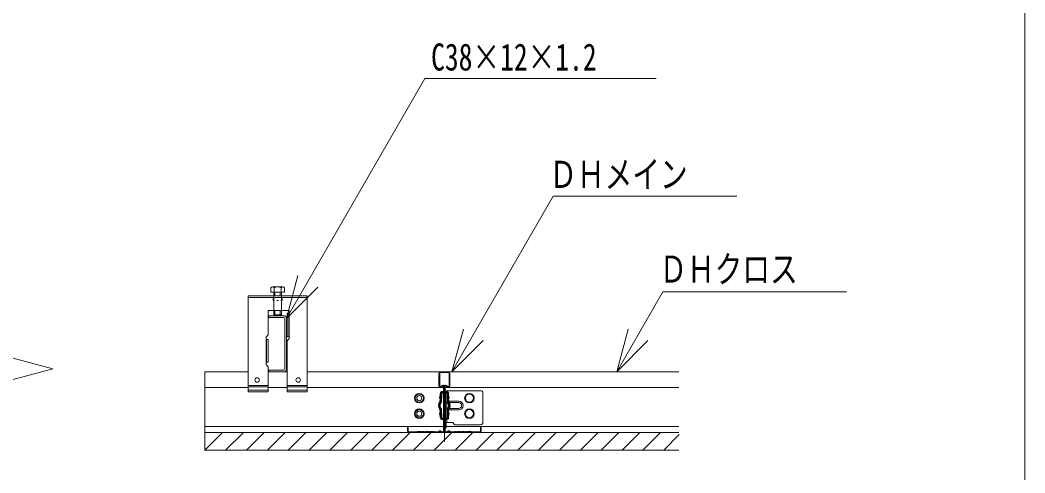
# Model space of a CAD drawing. Units: millimetres, scale not verified. Extents: x -205 to 205, y -142 to 142.
# Drawn here: x -114.8 to -46.7, y -97.6 to -67 of the extents above; entities that cross this region are included whole.
import ezdxf
from ezdxf.enums import TextEntityAlignment as Align

# ---------------------------------------------------------------- set-up
doc = ezdxf.new("R2010")
doc.units = ezdxf.units.MM
doc.header["$LTSCALE"] = 0.25
for name, color, linetype, lineweight in [('2-1_2-0', 7, 'Continuous', 18), ('2-3_2-2', 7, 'Continuous', 18), ('F-3_F-2 補助線', 7, 'Continuous', 18)]:
    doc.layers.add(name, color=color, linetype=linetype, lineweight=lineweight)
doc.styles.add('ＭＳ ゴシック', font='')
doc.styles.get('ＭＳ ゴシック').set_extended_font_data('MS Gothic')

msp = doc.modelspace()

# ---------------------------------------------------------------- linework, layer by layer
at = {"layer": '2-1_2-0'}
for p, q in [((-97.7193, -85.0612), (-97.0265, -85.0612)), ((-97.6039, -85.1112), (-97.6039, -85.4112)), ((-97.142, -85.1112), (-97.142, -85.4112)), ((-96.9111, -85.1112), (-96.9111, -85.4112)), ((-97.3729, -85.6612), (-99.3729, -85.6612)), ((-99.3729, -85.6612), (-99.3729, -92.1612)), ((-97.3729, -85.7812), (-99.3729, -85.7812)), ((-97.6229, -85.4112), (-97.6229, -85.6612)), ((-97.6229, -85.6612), (-97.6229, -86.6612)), ((-97.5529, -85.4112), (-97.5529, -85.6612)), ((-97.3729, -85.6612), (-95.3729, -85.6612)), ((-97.3729, -85.7812), (-95.3729, -85.7812)), ((-97.1929, -85.4112), (-97.1929, -85.6612)), ((-97.1229, -85.4112), (-97.1229, -85.6612)), ((-97.1229, -85.6612), (-97.1229, -86.6612)), ((-95.3729, -85.6612), (-95.3729, -92.1612)), ((-97.6729, -85.8453), (-97.6729, -85.9753)), ((-97.5799, -85.9753), (-97.6729, -85.9753)), ((-97.3729, -85.9753), (-97.4374, -85.9753)), ((-97.3729, -85.9753), (-97.3085, -85.9753)), ((-97.166, -85.9753), (-97.0729, -85.9753)), ((-97.0729, -85.8453), (-97.0729, -85.9753)), ((-98.0079, -86.6612), (-97.3729, -86.6612)), ((-97.9729, -87.0112), (-96.9529, -87.0112)), ((-97.9729, -87.0112), (-97.9729, -87.1312)), ((-97.9729, -87.1312), (-96.9529, -87.1312)), ((-97.6229, -86.6612), (-97.6229, -86.9412)), ((-97.5529, -87.0112), (-97.6229, -86.9412)), ((-97.5529, -86.6612), (-97.5529, -87.0112)), ((-96.5879, -86.6612), (-97.3729, -86.6612)), ((-97.1929, -86.6612), (-97.1929, -87.0112)), ((-97.1929, -87.0112), (-97.1229, -86.9412)), ((-96.5879, -86.8612), (-96.7379, -86.8612)), ((-96.7379, -88.4112), (-96.7379, -86.8612)), ((-96.6179, -88.4112), (-96.6179, -86.8612)), ((-96.5879, -88.5612), (-96.5879, -86.6612)), ((-96.8929, -87.1912), (-96.8929, -90.6312)), ((-96.7729, -87.1912), (-96.7729, -90.6312)), ((-98.1579, -90.3112), (-98.1579, -88.4612)), ((-96.7379, -88.4112), (-96.5879, -88.4112)), ((-98.1579, -88.6112), (-98.0079, -88.6112)), ((-98.1279, -90.1612), (-98.1279, -88.6112)), ((-98.0079, -90.1612), (-98.0079, -88.6112)), ((-96.5879, -88.5612), (-96.7379, -88.7112)), ((-96.7379, -88.7112), (-96.7379, -92.1612)), ((-98.1579, -90.1612), (-98.0079, -90.1612)), ((-98.1579, -90.3112), (-98.0079, -90.4612)), ((-98.0079, -90.4612), (-98.0079, -92.1612)), ((-102.3129, -90.8112), (-99.3729, -90.8112)), ((-96.7379, -90.8112), (-98.0079, -90.8112)), ((-97.9729, -90.8112), (-97.9729, -90.6912)), ((-96.9529, -90.6912), (-97.9729, -90.6912)), ((-70.1792, -90.8112), (-95.3729, -90.8112)), ((-86.4392, -90.9112), (-86.4392, -91.7712)), ((-86.3892, -91.7712), (-86.3892, -90.9112)), ((-86.3542, -90.8112), (-86.3642, -90.8112)), ((-86.3392, -90.8112), (-85.8092, -90.8112)), ((-86.3392, -90.8612), (-85.8092, -90.8612)), ((-85.7592, -91.7712), (-85.7592, -90.9112)), ((-85.7092, -90.9112), (-85.7092, -91.7712)), ((-102.3129, -91.8712), (-99.3729, -91.8712)), ((-99.3729, -91.7394), (-98.0079, -91.7394)), ((-99.3729, -91.8165), (-98.0079, -91.8165)), ((-96.7379, -91.8712), (-98.0079, -91.8712)), ((-95.3729, -91.7394), (-96.7379, -91.7394)), ((-95.3729, -91.8165), (-96.7379, -91.8165)), ((-70.1792, -91.8712), (-95.3729, -91.8712)), ((-86.3021, -91.8048), (-86.2278, -91.7306)), ((-86.2685, -91.8419), (-86.1925, -91.7659)), ((-86.1242, -91.7942), (-86.1242, -94.8112)), ((-86.0742, -91.7942), (-86.0742, -94.8112)), ((-86.0242, -91.7942), (-86.0242, -94.8112)), ((-85.8799, -91.8419), (-85.9559, -91.7659)), ((-85.8463, -91.8048), (-85.9205, -91.7306)), ((-99.3729, -92.0412), (-98.0079, -92.0412)), ((-99.3729, -92.1612), (-98.0079, -92.1612)), ((-95.3729, -92.0412), (-96.7379, -92.0412)), ((-95.3729, -92.1612), (-96.7379, -92.1612)), ((-86.3932, -92.5584), (-86.3579, -92.3584)), ((-86.3384, -92.5583), (-86.3932, -92.5583)), ((-86.3658, -92.61), (-86.3932, -92.5583)), ((-86.373, -92.837), (-86.3658, -92.61)), ((-86.3343, -92.61), (-86.3658, -92.61)), ((-86.3579, -92.3583), (-86.355, -92.2671)), ((-86.3579, -92.3583), (-86.3079, -92.3583)), ((-86.3442, -92.5912), (-86.3089, -92.3912)), ((-86.2942, -92.5912), (-86.3442, -92.5912)), ((-86.3168, -92.643), (-86.3442, -92.5912)), ((-86.2942, -92.5912), (-86.2589, -92.3912)), ((-86.2668, -92.643), (-86.2942, -92.5912)), ((-86.273, -92.8401), (-86.2551, -92.2703)), ((-86.2251, -92.1412), (-86.1242, -92.1412)), ((-86.2251, -92.1912), (-86.1242, -92.1912)), ((-86.2251, -92.2412), (-86.1242, -92.2412)), ((-85.9232, -92.1412), (-86.0242, -92.1412)), ((-85.9232, -92.1912), (-86.0242, -92.1912)), ((-85.9232, -92.2412), (-86.0242, -92.2412)), ((-86.0042, -92.0912), (-86.0042, -94.2412)), ((-85.8942, -92.0912), (-86.0042, -92.0912)), ((-86.0042, -92.2412), (-85.9042, -92.2412)), ((-85.9042, -94.2412), (-85.9042, -92.0912)), ((-85.8942, -92.0912), (-83.5742, -92.0912)), ((-85.8753, -92.8401), (-85.8933, -92.2703)), ((-85.8542, -92.5912), (-85.8895, -92.3912)), ((-85.8895, -92.3912), (-85.8394, -92.3912)), ((-85.8815, -92.643), (-85.8542, -92.5912)), ((-85.8542, -92.5912), (-85.8042, -92.5912)), ((-85.8394, -92.3912), (-85.8433, -92.2687)), ((-85.7904, -92.3583), (-85.8405, -92.3583)), ((-85.8042, -92.5912), (-85.8394, -92.3912)), ((-85.8315, -92.643), (-85.8042, -92.5912)), ((-85.8141, -92.61), (-85.7825, -92.61)), ((-85.81, -92.5583), (-85.7552, -92.5583)), ((-85.7904, -92.3583), (-85.7933, -92.2671)), ((-85.7552, -92.5584), (-85.7904, -92.3584)), ((-85.7825, -92.61), (-85.7552, -92.5583)), ((-85.7754, -92.837), (-85.7825, -92.61)), ((-83.4742, -92.1912), (-83.4742, -94.2912)), ((-86.323, -92.8385), (-86.3168, -92.643)), ((-86.2668, -92.643), (-86.3168, -92.643)), ((-85.9042, -92.9112), (-86.0042, -92.9112)), ((-86.0042, -93.2712), (-85.9042, -93.2712)), ((-85.1042, -92.7912), (-85.9042, -92.7912)), ((-85.1042, -92.8912), (-85.9042, -92.8912)), ((-85.1042, -93.2912), (-85.9042, -93.2912)), ((-85.8815, -92.643), (-85.8315, -92.643)), ((-85.8254, -92.8385), (-85.8315, -92.643)), ((-86.3658, -93.5724), (-86.3932, -93.6242)), ((-86.3932, -93.624), (-86.3579, -93.824)), ((-86.3384, -93.6242), (-86.3932, -93.6242)), ((-86.373, -93.3455), (-86.3658, -93.5724)), ((-86.3343, -93.5724), (-86.3658, -93.5724)), ((-86.3579, -93.8242), (-86.355, -93.9153)), ((-86.3579, -93.8242), (-86.3079, -93.8242)), ((-86.3168, -93.5395), (-86.3442, -93.5912)), ((-86.3442, -93.5912), (-86.3089, -93.7912)), ((-86.2942, -93.5912), (-86.3442, -93.5912)), ((-86.323, -93.3439), (-86.3344, -93.3137)), ((-86.323, -93.3439), (-86.3168, -93.5395)), ((-86.2668, -93.5395), (-86.3168, -93.5395)), ((-86.3089, -93.7912), (-86.3051, -93.9137)), ((-86.2589, -93.7912), (-86.3089, -93.7912)), ((-86.2668, -93.5395), (-86.2942, -93.5912)), ((-86.2942, -93.5912), (-86.2589, -93.7912)), ((-86.273, -93.3423), (-86.2551, -93.9122)), ((-86.2251, -93.9412), (-86.1242, -93.9412)), ((-85.9232, -93.9412), (-86.0242, -93.9412)), ((-86.0042, -93.9412), (-85.9042, -93.9412)), ((-85.1042, -93.3912), (-85.9042, -93.3912)), ((-85.8753, -93.3423), (-85.8933, -93.9122)), ((-85.8542, -93.5912), (-85.8895, -93.7912)), ((-85.8895, -93.7912), (-85.8394, -93.7912)), ((-85.8815, -93.5395), (-85.8315, -93.5395)), ((-85.8815, -93.5395), (-85.8542, -93.5912)), ((-85.8542, -93.5912), (-85.8042, -93.5912)), ((-85.8394, -93.7912), (-85.8433, -93.9137)), ((-85.7904, -93.8242), (-85.8405, -93.8242)), ((-85.8042, -93.5912), (-85.8394, -93.7912)), ((-85.8254, -93.3439), (-85.8315, -93.5395)), ((-85.8315, -93.5395), (-85.8042, -93.5912)), ((-85.8141, -93.5724), (-85.7825, -93.5724)), ((-85.81, -93.6242), (-85.7552, -93.6242)), ((-85.7904, -93.8242), (-85.7933, -93.9153)), ((-85.7552, -93.624), (-85.7904, -93.824)), ((-85.7754, -93.3455), (-85.7825, -93.5724)), ((-85.7825, -93.5724), (-85.7552, -93.6242)), ((-70.1792, -94.5112), (-102.3129, -94.5112)), ((-88.5742, -94.8112), (-88.5742, -94.5112)), ((-88.5742, -94.5112), (-88.5242, -94.5112)), ((-88.5242, -94.5112), (-88.5242, -94.8112)), ((-86.2251, -93.9912), (-86.1242, -93.9912)), ((-86.2251, -94.0412), (-86.1242, -94.0412)), ((-86.1242, -94.3012), (-85.9542, -94.3012)), ((-85.9232, -93.9912), (-86.0242, -93.9912)), ((-85.9232, -94.0412), (-86.0242, -94.0412)), ((-86.0042, -94.2412), (-85.5042, -94.2412)), ((-85.5042, -94.2412), (-85.3542, -94.3912)), ((-85.3542, -94.3912), (-83.5742, -94.3912)), ((-83.5742, -94.8112), (-83.5742, -94.5112)), ((-70.1792, -94.9112), (-102.3129, -94.9112)), ((-102.3129, -96.1112), (-101.1129, -94.9112)), ((-100.8987, -96.1112), (-99.6987, -94.9112)), ((-99.4845, -96.1112), (-98.2845, -94.9112)), ((-98.0703, -96.1112), (-96.8703, -94.9112)), ((-96.6561, -96.1112), (-95.4561, -94.9112)), ((-95.2419, -96.1112), (-94.0419, -94.9112)), ((-93.8277, -96.1112), (-92.6277, -94.9112)), ((-92.4135, -96.1112), (-91.2135, -94.9112)), ((-90.9992, -96.1112), (-89.7992, -94.9112)), ((-89.585, -96.1112), (-88.385, -94.9112)), ((-88.4742, -94.8612), (-87.9015, -94.8612)), ((-88.4742, -94.9112), (-87.9015, -94.9112)), ((-88.1708, -96.1112), (-86.9708, -94.9112)), ((-87.8737, -94.8417), (-87.8873, -94.8554)), ((-87.8383, -94.8771), (-87.852, -94.8907)), ((-87.81, -94.8771), (-87.7964, -94.8907)), ((-87.761, -94.8554), (-87.7747, -94.8417)), ((-87.7307, -94.8612), (-87.7469, -94.8612)), ((-87.7307, -94.9112), (-87.7469, -94.9112)), ((-87.6176, -94.8612), (-87.5607, -94.8612)), ((-87.6176, -94.9112), (-87.5607, -94.9112)), ((-87.4476, -94.8612), (-87.3907, -94.8612)), ((-87.3907, -94.9112), (-87.4476, -94.9112)), ((-87.2776, -94.8612), (-87.2207, -94.8612)), ((-87.2207, -94.9112), (-87.2776, -94.9112)), ((-87.1076, -94.8612), (-87.0507, -94.8612)), ((-87.1076, -94.9112), (-87.0507, -94.9112)), ((-86.9376, -94.8612), (-86.8807, -94.8612)), ((-86.8807, -94.9112), (-86.9376, -94.9112)), ((-86.4793, -94.8612), (-86.7676, -94.8612)), ((-86.7676, -94.9112), (-86.4807, -94.9112)), ((-86.7566, -96.1112), (-85.5566, -94.9112)), ((-86.4487, -94.8469), (-86.4331, -94.8284)), ((-86.3948, -94.8605), (-86.4104, -94.8791)), ((-86.3335, -94.8605), (-86.318, -94.8791)), ((-86.2797, -94.8469), (-86.2952, -94.8284)), ((-86.1742, -94.8612), (-86.249, -94.8612)), ((-86.249, -94.9112), (-86.1742, -94.9112)), ((-86.0742, -95.5312), (-86.0742, -94.9112)), ((-85.9742, -94.8612), (-85.8993, -94.8612)), ((-85.8993, -94.9112), (-85.9742, -94.9112)), ((-85.8687, -94.8469), (-85.8531, -94.8284)), ((-85.8148, -94.8605), (-85.8304, -94.8791)), ((-85.7535, -94.8605), (-85.738, -94.8791)), ((-85.6997, -94.8469), (-85.7152, -94.8284)), ((-85.669, -94.8612), (-85.3807, -94.8612)), ((-85.6677, -94.9112), (-85.3807, -94.9112)), ((-85.3424, -96.1112), (-84.1424, -94.9112)), ((-85.2107, -94.8612), (-85.2676, -94.8612)), ((-85.2676, -94.9112), (-85.2107, -94.9112)), ((-85.0407, -94.8612), (-85.0976, -94.8612)), ((-85.0976, -94.9112), (-85.0407, -94.9112)), ((-84.8707, -94.8612), (-84.9276, -94.8612)), ((-84.9276, -94.9112), (-84.8707, -94.9112)), ((-84.7007, -94.8612), (-84.7576, -94.8612)), ((-84.7576, -94.9112), (-84.7007, -94.9112)), ((-84.5307, -94.8612), (-84.5876, -94.8612)), ((-84.5876, -94.9112), (-84.5307, -94.9112)), ((-84.4176, -94.8612), (-84.4015, -94.8612)), ((-84.4176, -94.9112), (-84.4015, -94.9112)), ((-84.3873, -94.8554), (-84.3737, -94.8417)), ((-84.3383, -94.8771), (-84.352, -94.8907)), ((-84.31, -94.8771), (-84.2964, -94.8907)), ((-84.2747, -94.8417), (-84.261, -94.8554)), ((-83.6742, -94.8612), (-84.2469, -94.8612)), ((-83.6742, -94.9112), (-84.2469, -94.9112)), ((-83.9282, -96.1112), (-82.7282, -94.9112)), ((-82.514, -96.1112), (-81.314, -94.9112)), ((-81.0997, -96.1112), (-79.8997, -94.9112)), ((-79.6855, -96.1112), (-78.4855, -94.9112)), ((-78.2713, -96.1112), (-77.0713, -94.9112)), ((-76.8571, -96.1112), (-75.6571, -94.9112)), ((-75.4429, -96.1112), (-74.2429, -94.9112)), ((-74.0287, -96.1112), (-72.8287, -94.9112)), ((-72.6145, -96.1112), (-71.4145, -94.9112)), ((-71.2002, -96.1112), (-70.1504, -95.0614))]:
    msp.add_line(p, q, dxfattribs=at)
for points in [[(-97.8348, -85.1112), (-97.8348, -85.4112), (-96.9111, -85.4112)], [(-98.1579, -88.4612), (-98.0079, -88.3112), (-98.0079, -86.6612)], [(-97.1229, -86.6612), (-97.1229, -86.9412), (-97.6229, -86.9412)], [(-70.1792, -96.1112), (-102.3129, -96.1112), (-102.3129, -90.8112)], [(-86.2589, -92.3912), (-86.3089, -92.3912), (-86.3051, -92.2687)], [(-86.1242, -94.6012), (-85.9542, -94.6012), (-85.9542, -94.3012)], [(-83.5742, -94.5112), (-83.6242, -94.5112), (-83.6242, -94.8112)]]:
    msp.add_lwpolyline(points, dxfattribs=at)
for centre, radius in [((-98.7654, -91.3605), 0.15), ((-95.9804, -91.3612), 0.15), ((-87.7742, -92.5912), 0.325), ((-87.7742, -92.5912), 0.275), ((-87.7742, -92.5912), 0.175), ((-84.3742, -92.5912), 0.325), ((-84.3742, -92.5912), 0.275), ((-87.7742, -93.6412), 0.325), ((-87.7742, -93.6412), 0.275), ((-87.7742, -93.6412), 0.175), ((-84.3742, -93.6412), 0.325), ((-84.3742, -93.6412), 0.275)]:
    msp.add_circle(centre, radius, dxfattribs=at)
for centre, radius, start, end in [((-97.7193, -85.2196), 0.1583, 43.17355, 136.82645), ((-97.3729, -85.6196), 0.5583, 65.5673, 114.4327), ((-97.0265, -85.2196), 0.1583, 43.17355, 136.82645), ((-96.9529, -87.1912), 0.18, 0, 90), ((-96.9529, -87.1912), 0.06, 0, 90), ((-96.9529, -90.6312), 0.18, 270, 0), ((-96.9529, -90.6312), 0.06, 270, 0), ((-86.3392, -90.9112), 0.1, 90, 180), ((-86.3392, -90.9112), 0.05, 90, 180), ((-85.8092, -90.9112), 0.1, 0, 90), ((-85.8092, -90.9112), 0.05, 0, 90), ((-86.3392, -91.7712), 0.1, 180, 315), ((-86.3392, -91.7712), 0.05, 180, 317.84797), ((-86.1642, -91.7942), 0.09, 0, 135), ((-86.1642, -91.7942), 0.04, 0, 135), ((-85.9842, -91.7942), 0.09, 45, 180), ((-85.9842, -91.7942), 0.04, 45, 180), ((-85.8092, -91.7712), 0.1, 225, 0), ((-85.8092, -91.7712), 0.05, 222.15203, 0), ((-86.2251, -92.2712), 0.13, 90, 178.19815), ((-86.2251, -92.2712), 0.08, 90, 178.19815), ((-86.2251, -92.2712), 0.03, 90, 178.19815), ((-85.9232, -92.2712), 0.13, 1.80185, 90), ((-85.9232, -92.2712), 0.08, 1.80185, 90), ((-85.9232, -92.2712), 0.03, 1.80185, 90), ((-83.5742, -92.1912), 0.1, 0, 90), ((-86.0642, -93.0912), 0.4, 140.5317, 219.4683), ((-86.0642, -93.0912), 0.35, 140.5317, 219.4683), ((-86.0642, -93.0912), 0.3, 140.5317, 219.4683), ((-86.373, -92.837), 0.05, 320.5317, 358.19815), ((-86.373, -92.837), 0.1, 320.5317, 358.19815), ((-86.373, -93.3455), 0.1, 1.80185, 39.4683), ((-85.7754, -92.837), 0.1, 181.80185, 219.4683), ((-85.7754, -93.3455), 0.1, 140.5317, 178.19815), ((-86.0842, -93.0912), 0.3, 320.5317, 39.4683), ((-85.7754, -92.837), 0.05, 181.80185, 219.4683), ((-86.0842, -93.0912), 0.35, 320.5317, 39.4683), ((-86.0842, -93.0912), 0.4, 320.5317, 39.4683), ((-85.1042, -93.0912), 0.3, 270, 90), ((-85.1042, -93.0912), 0.2, 270, 90), ((-86.2251, -93.9112), 0.13, 181.80185, 270), ((-86.2251, -93.9112), 0.08, 181.80185, 270), ((-86.2251, -93.9112), 0.03, 181.80185, 270), ((-85.9232, -93.9112), 0.03, 270, 358.19815), ((-85.9232, -93.9112), 0.08, 270, 358.19815), ((-85.9232, -93.9112), 0.13, 270, 358.19815), ((-85.7754, -93.3455), 0.05, 140.5317, 178.19815), ((-83.5742, -94.2912), 0.1, 270, 0), ((-88.4742, -94.8112), 0.1, 180, 270), ((-88.4742, -94.8112), 0.05, 180, 270), ((-87.9015, -94.8412), 0.02, 270, 315), ((-87.9015, -94.8412), 0.07, 270, 315), ((-87.8242, -94.8912), 0.07, 45, 135), ((-87.8242, -94.8912), 0.02, 45, 135), ((-87.7469, -94.8412), 0.07, 225, 270), ((-87.7469, -94.8412), 0.02, 225, 270), ((-87.7307, -94.8412), 0.02, 270, 308.94244), ((-87.7307, -94.8412), 0.07, 270, 308.94244), ((-87.6742, -94.9112), 0.07, 51.05756, 128.94244), ((-87.6742, -94.9112), 0.02, 53.1301, 128.94244), ((-87.6176, -94.8412), 0.07, 231.05756, 270), ((-87.6176, -94.8412), 0.02, 231.05756, 270), ((-87.5607, -94.8412), 0.02, 270, 308.94244), ((-87.5607, -94.8412), 0.07, 270, 308.94244), ((-87.5042, -94.9112), 0.07, 51.05756, 128.94244), ((-87.5042, -94.9112), 0.02, 51.05756, 126.8699), ((-87.4476, -94.8412), 0.07, 231.05756, 270), ((-87.4476, -94.8412), 0.02, 231.05756, 270), ((-87.3907, -94.8412), 0.02, 270, 308.94244), ((-87.3907, -94.8412), 0.07, 270, 308.94244), ((-87.3342, -94.9112), 0.07, 51.05756, 128.94244), ((-87.3342, -94.9112), 0.02, 51.05756, 126.8699), ((-87.2776, -94.8412), 0.07, 231.05756, 270), ((-87.2776, -94.8412), 0.02, 231.05756, 270), ((-87.2207, -94.8412), 0.02, 270, 308.94244), ((-87.2207, -94.8412), 0.07, 270, 308.94244), ((-87.1642, -94.9112), 0.07, 51.05756, 128.94244), ((-87.1642, -94.9112), 0.02, 51.05756, 126.8699), ((-87.1076, -94.8412), 0.07, 231.05756, 270), ((-87.1076, -94.8412), 0.02, 231.05756, 270), ((-87.0507, -94.8412), 0.02, 270, 308.94244), ((-87.0507, -94.8412), 0.07, 270, 308.94244), ((-86.9942, -94.9112), 0.07, 51.05756, 128.94244), ((-86.9942, -94.9112), 0.02, 51.05756, 126.8699), ((-86.9376, -94.8412), 0.07, 231.05756, 270), ((-86.9376, -94.8412), 0.02, 231.05756, 270), ((-86.8807, -94.8412), 0.02, 270, 308.94244), ((-86.8807, -94.8412), 0.07, 270, 308.94244), ((-86.8242, -94.9112), 0.07, 51.05756, 128.94244), ((-86.8242, -94.9112), 0.02, 51.05756, 126.8699), ((-86.7676, -94.8412), 0.07, 231.05756, 270), ((-86.7676, -94.8412), 0.02, 231.05756, 270), ((-86.4793, -94.8212), 0.04, 270, 320), ((-86.4793, -94.8212), 0.09, 270, 320), ((-86.3642, -94.8862), 0.09, 40, 140), ((-86.3642, -94.8862), 0.04, 40, 140), ((-86.249, -94.8212), 0.09, 220, 270), ((-86.249, -94.8212), 0.04, 220, 270), ((-86.1742, -94.8112), 0.05, 270, 0), ((-86.1742, -94.8112), 0.1, 270, 0), ((-85.9742, -94.8112), 0.1, 180, 270), ((-85.9742, -94.8112), 0.05, 180, 270), ((-85.8993, -94.8212), 0.04, 270, 320), ((-85.8993, -94.8212), 0.09, 270, 320), ((-85.7842, -94.8862), 0.09, 40, 140), ((-85.7842, -94.8862), 0.04, 40, 140), ((-85.669, -94.8212), 0.09, 220, 270), ((-85.669, -94.8212), 0.04, 220, 270), ((-85.3807, -94.8412), 0.02, 270, 308.94244), ((-85.3807, -94.8412), 0.07, 270, 308.94244), ((-85.3242, -94.9112), 0.07, 51.05756, 128.94244), ((-85.3242, -94.9112), 0.02, 53.1301, 128.94244), ((-85.2676, -94.8412), 0.07, 231.05756, 270), ((-85.2676, -94.8412), 0.02, 231.05756, 270), ((-85.2107, -94.8412), 0.02, 270, 308.94244), ((-85.2107, -94.8412), 0.07, 270, 308.94244), ((-85.1542, -94.9112), 0.07, 51.05756, 128.94244), ((-85.1542, -94.9112), 0.02, 53.1301, 128.94244), ((-85.0976, -94.8412), 0.07, 231.05756, 270), ((-85.0976, -94.8412), 0.02, 231.05756, 270), ((-85.0407, -94.8412), 0.02, 270, 308.94244), ((-85.0407, -94.8412), 0.07, 270, 308.94244), ((-84.9842, -94.9112), 0.07, 51.05756, 128.94244), ((-84.9842, -94.9112), 0.02, 53.1301, 128.94244), ((-84.9276, -94.8412), 0.07, 231.05756, 270), ((-84.9276, -94.8412), 0.02, 231.05756, 270), ((-84.8707, -94.8412), 0.02, 270, 308.94244), ((-84.8707, -94.8412), 0.07, 270, 308.94244), ((-84.8142, -94.9112), 0.07, 51.05756, 128.94244), ((-84.8142, -94.9112), 0.02, 53.1301, 128.94244), ((-84.7576, -94.8412), 0.07, 231.05756, 270), ((-84.7576, -94.8412), 0.02, 231.05756, 270), ((-84.7007, -94.8412), 0.02, 270, 308.94244), ((-84.7007, -94.8412), 0.07, 270, 308.94244), ((-84.6442, -94.9112), 0.07, 51.05756, 128.94244), ((-84.6442, -94.9112), 0.02, 53.1301, 128.94244), ((-84.5876, -94.8412), 0.07, 231.05756, 270), ((-84.5876, -94.8412), 0.02, 231.05756, 270), ((-84.5307, -94.8412), 0.02, 270, 308.94244), ((-84.5307, -94.8412), 0.07, 270, 308.94244), ((-84.4742, -94.9112), 0.07, 51.05756, 128.94244), ((-84.4742, -94.9112), 0.02, 51.05756, 126.8699), ((-84.4176, -94.8412), 0.07, 231.05756, 270), ((-84.4176, -94.8412), 0.02, 231.05756, 270), ((-84.4015, -94.8412), 0.02, 270, 315), ((-84.4015, -94.8412), 0.07, 270, 315), ((-84.3242, -94.8912), 0.07, 45, 135), ((-84.3242, -94.8912), 0.02, 45, 135), ((-84.2469, -94.8412), 0.07, 225, 270), ((-84.2469, -94.8412), 0.02, 225, 270), ((-83.6742, -94.8112), 0.1, 270, 0), ((-83.6742, -94.8112), 0.05, 270, 0)]:
    msp.add_arc(centre, radius, start, end, dxfattribs=at)
at = {"layer": '2-3_2-2'}
for p, q in [((-87.3949, -70.948), (-71.7273, -70.948)), ((-78.6915, -78.9177), (-66.2581, -78.9177)), ((-96.7729, -87.1912), (-95.9965, -84.2934)), ((-71.2617, -85.3845), (-74.3949, -90.8112)), ((-71.2617, -85.3845), (-58.8284, -85.3845)), ((-123.7679, -87.6156), (-112.6088, -90.6057)), ((-85.5582, -90.8112), (-84.7818, -87.9134)), ((-74.3949, -90.8112), (-73.6184, -87.9134)), ((-74.3949, -90.8112), (-72.2735, -88.6899)), ((-119.627, -92.4862), (-112.6088, -90.6057))]:
    msp.add_line(p, q, dxfattribs=at)
for points in [[(-87.3949, -70.948), (-96.7729, -87.1912), (-94.6516, -85.0699)], [(-78.6915, -78.9177), (-85.5582, -90.8112), (-83.4369, -88.6899)]]:
    msp.add_lwpolyline(points, dxfattribs=at)
at = {"layer": 'F-3_F-2 補助線'}
msp.add_line((-46.7277, -124.5), (-46.7277, 8.5), dxfattribs=at)

# ---------------------------------------------------------------- texts
at = {"layer": '2-3_2-2', "style": 'ＭＳ ゴシック', "width": 0.75}
for s, p in [('C38×12×1.2', (-86.9738, -70.9621)), ('ＤＨメイン', (-78.9603, -78.9049)), ('ＤＨクロス', (-71.5016, -85.3227))]:
    msp.add_text(s, height=1.833, dxfattribs=at).set_placement(p, align=Align.BOTTOM_LEFT)

doc.saveas('drawing.dxf')
